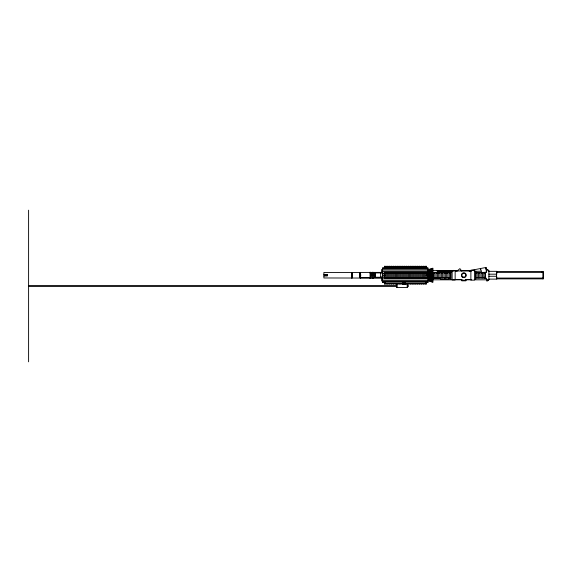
<?xml version="1.0" encoding="UTF-8"?>
<svg xmlns="http://www.w3.org/2000/svg" width="572" height="572" viewBox="0 0 572 572"><rect width="100%" height="100%" fill="white"/><g stroke="black" fill="none" stroke-linecap="round" stroke-linejoin="round"><path stroke-width="0.86" d="M448.355 271.228L447.461 271.228M372.887 272.551L372.88 272.122L372.865 273.066L370.163 273.066L370.177 272.122L370.184 272.551M372.865 277.248L372.88 278.328L370.177 278.328L370.163 272.93L382.632 272.93M370.177 278.328L370.17 277.842M542.914 278.871L542.914 271.578M445.145 279.551L444.351 279.551M408.294 286.694L408.294 285.306M456.821 271.314L459.895 268.618L461.797 271.135M444.759 270.828L446.246 270.828M327.391 274.853L323.881 274.853L323.881 272.486L381.653 272.386M359.881 272.815L360.446 272.486M359.881 273.058L360.446 272.772M452.23 270.785L453.703 270.785L437.308 270.785A1.487 0.565 0 0 0 438.767 271.242L438.781 270.785L437.351 270.649M327.391 275.597L323.881 275.597L323.881 277.963L370.163 278.063M351.794 277.963L352.516 277.635M359.881 273.459L360.446 273.223M351.794 277.677L352.516 277.391M351.794 277.227L352.516 276.991M359.881 273.974L360.446 273.809M351.794 276.641L352.516 276.476M371.464 275.089L370.163 275.361L375.339 275.361L370.163 274.817L375.339 274.817L373.352 275.089M359.881 274.581L360.446 274.488M485.313 272.351L484.577 272.386A2.102 2.102 0 0 0 486.736 269.419A2.252 2.252 0 0 1 488.896 271.042M351.794 275.961L352.516 275.868M484.82 272.823A5.37 5.37 0 0 1 484.577 278.063L485.321 278.092M481.274 271.157L474.288 271.335M370.163 273.066L372.665 273.023M384.427 266.788L426.447 266.788M384.963 267.91L382.532 267.91L382.532 282.539L385.206 282.539M425.911 267.91L427.942 267.91L427.942 282.539L426.161 282.539M382.532 268.161L427.942 268.161M382.532 268.89L427.942 268.89M382.532 270.055L427.942 270.055M437.308 270.535L453.689 270.513M432.954 270.627L453.689 270.656M460.71 270.627L471.278 270.627M454.433 270.77L456.635 270.77M455.148 270.964L470.878 270.964M452.187 271.085L437.308 271.085L438.781 271.235M437.308 271.228L452.187 271.228M488.896 271.328L496.782 271.328L496.782 274.174L488.896 274.174M382.532 271.571L427.942 271.571M496.51 271.578L543.4 271.578L543.4 278.871L496.51 278.871M427.942 272.386L384.248 272.386L384.248 278.063L427.942 278.063M432.682 272.386L451.294 272.386M486.579 272.386L475.79 272.386L475.804 278.063M543.164 272.386L496.51 272.386L496.51 277.992M433.497 272.93L434.155 272.93M484.448 272.93L485.113 272.93L483.79 272.973M385.249 273.008L384.713 273.008L385.757 273.087M425.661 273.051L426.733 273.008M433.497 273.008L434.784 273.008M436.107 273.008L437.394 273.008M438.688 273.008L440.011 273.008M441.341 273.008L442.656 273.008M444.001 273.008L445.309 273.008M446.675 273.008L447.962 273.008M449.327 273.008L450.65 273.008M475.804 273.008L477.148 273.008M478.449 273.008L479.808 273.008M481.159 273.008L482.475 273.008M386.836 273.087L387.88 273.087M388.939 273.087L390.018 273.087M391.098 273.087L392.17 273.087M393.264 273.087L394.33 273.087M395.438 273.087L396.489 273.087M397.604 273.087L398.677 273.087M399.764 273.087L400.815 273.087M401.923 273.087L402.995 273.087M404.061 273.087L405.148 273.087M406.234 273.087L407.314 273.087M408.422 273.087L409.488 273.087M410.589 273.087L411.676 273.087M412.741 273.087L413.792 273.087M414.886 273.087L415.958 273.087M417.024 273.087L418.103 273.087M419.162 273.087L420.256 273.087M421.314 273.087L422.415 273.087M423.523 273.087L424.588 273.087M382.532 273.33L384.312 273.33M370.163 273.473L375.339 273.473M323.881 274.488L327.391 274.488L327.391 275.961L323.881 275.961M351.794 275.225L352.516 275.225M359.881 275.225L360.446 275.225M382.532 275.225L385.206 275.225M426.161 275.225L427.942 275.225M488.896 276.276L496.782 276.276M370.163 276.712L375.339 276.712M382.532 277.12L384.248 277.12M370.163 277.248L382.632 277.248M433.497 277.456L434.784 277.456M436.107 277.434L437.394 277.434M438.688 277.434L440.011 277.434M483.79 277.463L485.113 277.463M384.713 277.527L385.757 277.527M386.836 277.513L387.88 277.513M388.939 277.513L390.018 277.513M391.098 277.556L392.17 277.556M393.264 277.556L394.33 277.556M395.438 277.556L396.489 277.556M397.604 277.556L398.677 277.556M399.764 277.556L400.815 277.556M401.923 277.556L402.995 277.556M404.061 277.556L405.148 277.556M406.234 277.556L407.314 277.556M408.422 277.556L409.488 277.556M410.589 277.563L411.676 277.563M412.741 277.563L413.792 277.563M414.886 277.563L415.958 277.563M417.024 277.563L418.103 277.563M419.162 277.563L420.256 277.563M421.314 277.563L422.415 277.563M423.523 277.563L424.588 277.563M425.661 277.542L426.733 277.542M433.497 277.52L434.155 277.52M441.341 277.477L442.656 277.477M444.001 277.477L445.309 277.477M446.675 277.477L447.962 277.477M449.327 277.477L450.65 277.477M475.804 277.484L477.148 277.484M478.449 277.484L479.808 277.484M481.159 277.484L482.475 277.484M484.448 277.52L485.113 277.52M384.713 277.599L385.249 277.599M426.197 277.599L426.733 277.599M360.71 277.72L370.313 277.72M372.93 277.72L381.66 277.72M372.815 278.063L381.653 278.063M432.682 278.063L450.715 278.063M475.661 278.063L486.107 278.063M496.51 278.063L543.164 278.063M432.954 278.471L440.562 278.471M382.532 278.879L427.942 278.879M488.896 279.122L496.782 279.122L496.782 277.177M452.123 279.436L462.14 279.436M465.637 279.436L470.878 279.436M432.954 279.822L461.525 279.822M465.937 279.822L471.235 279.822M474.767 279.822L488.896 279.822L488.896 270.627M461.425 280.223L466.273 280.223M382.532 280.394L427.942 280.394M461.783 280.831L465.915 280.831M382.532 281.56L427.942 281.56M382.532 282.289L385.206 282.289M426.161 282.289L427.942 282.289M402.602 283.533L405.462 283.533M384.398 283.619L426.419 283.619M402.602 283.705L405.462 283.705M402.602 283.905L405.462 283.905M405.462 284.248L401.608 284.155L401.608 283.619M402.602 284.441L405.462 284.441L405.462 282.875L402.602 282.875L402.602 284.513L405.462 284.513M28.6 285.828L396.932 285.828M28.6 286.172L396.932 286.172M471.299 271.242L468.847 270.785L485.256 267.61L486.379 270.899M351.794 274.488L352.516 274.581M359.881 275.868L360.446 275.961M444.494 271.228L443.6 271.228M351.794 273.809L352.516 273.974M359.881 276.476L360.446 276.641M351.794 273.223L352.516 273.459M351.794 272.772L352.516 273.058M359.881 276.991L360.446 277.227M351.794 272.486L352.516 272.815M359.881 277.391L360.446 277.677M359.881 277.635L360.446 277.963M486.1 268.096L486.414 268.947L486.157 268.182M480.487 268.861L480.623 269.24M480.602 269.183L480.752 269.619M486.286 268.525L486.457 269.069M486.65 269.727L486.479 269.183L486.994 270.663M480.745 269.584L481.324 271.314M486.429 268.947L486.572 269.376M486.507 269.312L486.221 268.461M486.307 268.661L486.436 269.047M372.873 278.299L372.865 277.842M541.877 271.578L541.877 272.115M485.113 272.386L485.113 278.063M483.79 272.386L483.79 278.063M482.475 272.386L482.475 278.063M481.159 272.386L481.159 278.063M479.808 272.386L479.808 278.063M478.449 272.386L478.449 278.063M477.148 272.386L477.148 278.063M475.718 270.964L475.718 279.436M455.148 270.449L455.148 279.951L452.123 279.951L452.123 270.449M453.689 270.349L453.689 270.821M450.915 270.964L450.915 279.436M450.65 272.386L450.65 278.063M449.327 272.386L449.327 278.063M448.934 278.063L448.934 279.551L440.562 279.551L440.562 278.063M447.962 272.386L447.962 278.063M446.675 272.386L446.675 278.063M445.309 272.386L445.309 278.063M444.744 278.063L444.744 279.551M444.001 272.386L444.001 278.063M442.656 272.386L442.656 278.063M441.341 272.386L441.341 278.063M440.011 272.386L440.011 278.063M438.688 272.386L438.688 278.063M437.308 270.37L437.308 271.3M437.394 272.386L437.394 278.063M436.107 272.386L436.107 278.063M434.784 272.386L434.784 278.063M433.497 272.386L433.497 278.063M433.226 272.386L433.226 278.063M432.954 268.211L432.954 282.239M432.418 268.211L432.418 282.239M431.874 268.39L431.874 282.06M431.331 268.554L431.331 281.896M430.795 268.726L430.795 281.724M430.251 268.919L430.251 281.531M429.715 269.112L429.715 281.338M429.172 269.319L429.172 281.131M429.021 270.692L429.021 279.758M428.75 269.505L428.75 280.945M427.456 272.386L427.456 278.063M426.733 278.135L426.733 272.465L384.713 272.465L384.713 278.135M425.911 267.453L425.911 268.683M425.883 282.954L425.883 281.724L384.935 281.724L384.935 282.954M425.661 272.465L425.661 278.135M425.375 266.788L425.375 266.252L426.447 266.252L426.447 267.453L384.427 267.453L384.427 266.252L385.471 266.252L385.471 266.788M425.346 283.619L425.346 284.155L426.419 284.155L426.419 282.954L384.398 282.954L384.398 284.155L385.442 284.155L385.442 283.619M424.588 272.465L424.588 278.135M424.302 266.788L424.302 266.252L423.237 266.252L423.237 266.788M424.274 283.619L424.274 284.155L423.208 284.155L423.208 283.619M423.523 272.465L423.523 278.135M422.415 272.465L422.415 278.135M422.129 266.788L422.129 266.252L421.028 266.252L421.028 266.788M422.1 283.619L422.1 284.155L420.999 284.155L420.999 283.619M421.314 272.465L421.314 278.135M420.256 272.465L420.256 278.135M419.97 266.788L419.97 266.252L418.876 266.252L418.876 266.788M419.941 283.619L419.941 284.155L418.847 284.155L418.847 283.619M419.162 272.465L419.162 278.135M418.103 272.465L418.103 278.135M417.817 266.788L417.817 266.252L416.731 266.252L416.731 266.788M417.789 283.619L417.789 284.155L416.702 284.155L416.702 283.619M417.024 272.465L417.024 278.135M415.958 272.465L415.958 278.135M415.672 266.788L415.672 266.252L414.6 266.252L414.6 266.788M415.644 283.619L415.644 284.155L414.564 284.155L414.564 283.619M414.886 272.465L414.886 278.135M413.792 272.465L413.792 278.135M413.506 266.788L413.506 266.252L412.455 266.252L412.455 266.788M413.477 283.619L413.477 284.155L412.419 284.155L412.419 283.619M412.741 272.465L412.741 278.135M411.676 272.465L411.676 278.135M411.39 266.788L411.39 266.252L410.303 266.252L410.303 266.788M411.361 283.619L411.361 284.155L410.274 284.155L410.274 283.619M410.589 272.465L410.589 278.135M409.488 272.465L409.488 278.135M409.202 266.788L409.202 266.252L408.136 266.252L408.136 266.788M409.173 283.619L409.173 284.155L408.108 284.155L408.108 283.619M408.422 272.465L408.422 278.135M407.464 284.77L407.464 287.23M407.314 272.465L407.314 278.135M407.192 284.513L407.192 287.487L396.661 287.487L396.661 284.513M407.028 266.788L407.028 266.252L405.948 266.252L405.948 266.788M406.999 283.619L406.999 284.155L405.92 284.155L405.92 283.619M406.234 272.465L406.234 278.135M405.148 272.465L405.148 278.135M404.862 266.788L404.862 266.252L403.775 266.252L403.775 266.788M404.061 272.465L404.061 278.135M402.995 272.465L402.995 278.135M402.702 266.788L402.702 266.252L401.637 266.252L401.637 266.788M402.674 283.619L402.674 284.155M401.923 272.465L401.923 278.135M400.815 272.465L400.815 278.135M400.529 266.788L400.529 266.252L399.478 266.252L399.478 266.788M400.493 283.619L400.493 284.155L399.449 284.155L399.449 283.619M399.764 272.465L399.764 278.135M398.677 272.465L398.677 278.135M398.391 266.788L398.391 266.252L397.318 266.252L397.318 266.788M398.362 283.619L398.362 284.155L397.283 284.155L397.283 283.619M397.604 272.465L397.604 278.135M396.932 284.684L396.932 287.316M396.489 272.465L396.489 278.135M396.203 266.788L396.203 266.252L395.152 266.252L395.152 266.788M396.174 283.619L396.174 284.155L395.123 284.155L395.123 283.619M395.438 272.465L395.438 278.135M394.33 272.465L394.33 278.135M394.044 266.788L394.044 266.252L392.978 266.252L392.978 266.788M394.015 283.619L394.015 284.155L392.95 284.155L392.95 283.619M393.264 272.465L393.264 278.135M392.17 272.465L392.17 278.135M391.884 266.788L391.884 266.252L390.812 266.252L390.812 266.788M391.856 283.619L391.856 284.155L390.783 284.155L390.783 283.619M391.098 272.465L391.098 278.135M390.018 272.465L390.018 278.135M389.732 266.788L389.732 266.252L388.653 266.252L388.653 266.788M389.704 283.619L389.704 284.155L388.624 284.155L388.624 283.619M388.939 272.465L388.939 278.135M387.88 272.465L387.88 278.135M387.594 266.788L387.594 266.252L386.55 266.252L386.55 266.788M387.566 283.619L387.566 284.155L386.522 284.155L386.522 283.619M386.836 272.465L386.836 278.135M385.757 272.465L385.757 278.135M384.963 267.453L384.963 268.683M382.632 272.386L382.632 278.063M381.596 269.448L381.596 272.823M381.596 276.927L381.596 281.002M380.666 272.93L380.666 277.248M375.339 272.93L375.339 277.248M360.71 274.581L360.71 275.868M360.71 276.991L360.71 277.391M360.446 272.386L360.446 278.063M359.881 272.73L359.881 277.72M352.516 272.73L352.516 277.72M351.794 272.386L351.794 278.063M28.6 210.174L28.6 361.826M437.494 271.385A1.487 0.565 0 0 1 437.308 271.207M484.577 278.063A2.081 2.081 0 0 1 486.736 281.031A2.259 2.259 0 0 0 488.896 279.422M469.712 270.656L469.212 270.692L470.999 270.685L469.712 270.656M474.503 270.241L470.878 270.241L470.878 280.158L474.503 280.158L474.503 270.241M485.964 267.61L486.2 268.375L485.964 267.61M462.133 276.912A2.417 2.417 0 0 0 466.18 275.826A2.417 2.417 0 0 0 463.22 272.865A2.417 2.417 0 0 0 462.133 276.912M462.862 276.898A1.959 1.959 0 0 0 465.801 275.203A1.959 1.959 0 0 0 462.862 273.502A1.959 1.959 0 0 0 462.862 276.898"/></g></svg>
